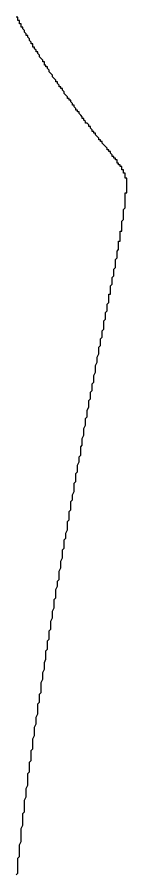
# Model space of a CAD drawing. Header units: millimetres. Extents: x 289 to 9778, y -894 to 6380.
# Drawn here: x 7138.7 to 7139.36, y -375.75 to -370.58 of the extents above; entities that cross this region are included whole.
import ezdxf

# ---------------------------------------------------------------- set-up
doc = ezdxf.new("R2010")
doc.units = ezdxf.units.MM

msp = doc.modelspace()

# ---------------------------------------------------------------- linework, layer by layer
msp.add_polyline3d([(7138.6901, -375.7525, 0), (7138.7001, -375.7425, 0), (7138.7001, -375.7325, 0), (7138.7001, -375.7125, 0), (7138.7001, -375.7025, 0), (7138.7001, -375.6825, 0), (7138.7001, -375.6725, 0), (7138.7001, -375.6525, 0), (7138.7101, -375.6425, 0), (7138.7101, -375.6225, 0), (7138.7101, -375.6125, 0), (7138.7101, -375.5925, 0), (7138.7101, -375.5825, 0), (7138.7101, -375.5725, 0), (7138.7201, -375.5525, 0), (7138.7201, -375.5425, 0), (7138.7201, -375.5225, 0), (7138.7201, -375.5125, 0), (7138.7201, -375.4925, 0), (7138.7201, -375.4825, 0), (7138.7201, -375.4725, 0), (7138.7301, -375.4525, 0), (7138.7301, -375.4425, 0), (7138.7301, -375.4225, 0), (7138.7301, -375.4125, 0), (7138.7301, -375.4025, 0), (7138.7301, -375.3825, 0), (7138.7401, -375.3725, 0), (7138.7401, -375.3525, 0), (7138.7401, -375.3425, 0), (7138.7401, -375.3325, 0), (7138.7401, -375.3125, 0), (7138.7401, -375.3025, 0), (7138.7501, -375.2825, 0), (7138.7501, -375.2725, 0), (7138.7501, -375.2525, 0), (7138.7501, -375.2425, 0), (7138.7501, -375.2325, 0), (7138.7601, -375.2125, 0), (7138.7601, -375.2025, 0), (7138.7601, -375.1825, 0), (7138.7601, -375.1725, 0), (7138.7601, -375.1625, 0), (7138.7601, -375.1425, 0), (7138.7701, -375.1325, 0), (7138.7701, -375.1125, 0), (7138.7701, -375.1025, 0), (7138.7701, -375.0925, 0), (7138.7701, -375.0725, 0), (7138.7801, -375.0625, 0), (7138.7801, -375.0425, 0), (7138.7801, -375.0325, 0), (7138.7801, -375.0125, 0), (7138.7801, -375.0025, 0), (7138.7901, -374.9925, 0), (7138.7901, -374.9725, 0), (7138.7901, -374.9625, 0), (7138.7901, -374.9425, 0), (7138.7901, -374.9325, 0), (7138.8001, -374.9125, 0), (7138.8001, -374.9025, 0), (7138.8001, -374.8825, 0), (7138.8001, -374.8725, 0), (7138.8001, -374.8625, 0), (7138.8101, -374.8425, 0), (7138.8101, -374.8325, 0), (7138.8101, -374.8125, 0), (7138.8101, -374.8025, 0), (7138.8201, -374.7825, 0), (7138.8201, -374.7725, 0), (7138.8201, -374.7525, 0), (7138.8201, -374.7425, 0), (7138.8201, -374.7225, 0), (7138.8301, -374.7125, 0), (7138.8301, -374.6925, 0), (7138.8301, -374.6825, 0), (7138.8301, -374.6625, 0), (7138.8401, -374.6525, 0), (7138.8401, -374.6325, 0), (7138.8401, -374.6225, 0), (7138.8401, -374.6025, 0), (7138.8401, -374.5925, 0), (7138.8501, -374.5725, 0), (7138.8501, -374.5625, 0), (7138.8501, -374.5425, 0), (7138.8501, -374.5325, 0), (7138.8601, -374.5125, 0), (7138.8601, -374.5025, 0), (7138.8601, -374.4825, 0), (7138.8601, -374.4725, 0), (7138.8701, -374.4525, 0), (7138.8701, -374.4425, 0), (7138.8701, -374.4225, 0), (7138.8701, -374.4025, 0), (7138.8801, -374.3925, 0), (7138.8801, -374.3725, 0), (7138.8801, -374.3625, 0), (7138.8801, -374.3425, 0), (7138.8901, -374.3325, 0), (7138.8901, -374.3125, 0), (7138.8901, -374.3025, 0), (7138.8901, -374.2825, 0), (7138.9001, -374.2725, 0), (7138.9001, -374.2525, 0), (7138.9001, -374.2325, 0), (7138.9001, -374.2225, 0), (7138.9101, -374.2025, 0), (7138.9101, -374.1925, 0), (7138.9101, -374.1725, 0), (7138.9101, -374.1625, 0), (7138.9201, -374.1425, 0), (7138.9201, -374.1225, 0), (7138.9201, -374.1125, 0), (7138.9201, -374.0925, 0), (7138.9301, -374.0825, 0), (7138.9301, -374.0625, 0), (7138.9301, -374.0525, 0), (7138.9301, -374.0325, 0), (7138.9401, -374.0125, 0), (7138.9401, -374.0025, 0), (7138.9401, -373.9825, 0), (7138.9501, -373.9725, 0), (7138.9501, -373.9525, 0), (7138.9501, -373.9425, 0), (7138.9501, -373.9225, 0), (7138.9601, -373.9025, 0), (7138.9601, -373.8925, 0), (7138.9601, -373.8725, 0), (7138.9601, -373.8625, 0), (7138.9701, -373.8425, 0), (7138.9701, -373.8325, 0), (7138.9701, -373.8125, 0), (7138.9701, -373.7925, 0), (7138.9801, -373.7825, 0), (7138.9801, -373.7625, 0), (7138.9801, -373.7525, 0), (7138.9801, -373.7325, 0), (7138.9901, -373.7225, 0), (7138.9901, -373.7025, 0), (7138.9901, -373.6925, 0), (7139.0001, -373.6725, 0), (7139.0001, -373.6525, 0), (7139.0001, -373.6425, 0), (7139.0001, -373.6225, 0), (7139.0101, -373.6125, 0), (7139.0101, -373.5925, 0), (7139.0101, -373.5825, 0), (7139.0101, -373.5625, 0), (7139.0201, -373.5525, 0), (7139.0201, -373.5325, 0), (7139.0201, -373.5225, 0), (7139.0201, -373.5025, 0), (7139.0301, -373.4925, 0), (7139.0301, -373.4725, 0), (7139.0301, -373.4625, 0), (7139.0401, -373.4425, 0), (7139.0401, -373.4225, 0), (7139.0401, -373.4125, 0), (7139.0401, -373.3925, 0), (7139.0501, -373.3825, 0), (7139.0501, -373.3625, 0), (7139.0501, -373.3525, 0), (7139.0501, -373.3325, 0), (7139.0601, -373.3225, 0), (7139.0601, -373.3125, 0), (7139.0601, -373.2925, 0), (7139.0601, -373.2825, 0), (7139.0701, -373.2625, 0), (7139.0701, -373.2525, 0), (7139.0701, -373.2325, 0), (7139.0801, -373.2225, 0), (7139.0801, -373.2025, 0), (7139.0801, -373.1925, 0), (7139.0801, -373.1725, 0), (7139.0901, -373.1625, 0), (7139.0901, -373.1425, 0), (7139.0901, -373.1325, 0), (7139.0901, -373.1225, 0), (7139.1001, -373.1025, 0), (7139.1001, -373.0925, 0), (7139.1001, -373.0725, 0), (7139.1001, -373.0625, 0), (7139.1101, -373.0425, 0), (7139.1101, -373.0325, 0), (7139.1101, -373.0225, 0), (7139.1101, -373.0025, 0), (7139.1201, -372.9925, 0), (7139.1201, -372.9825, 0), (7139.1201, -372.9625, 0), (7139.1201, -372.9525, 0), (7139.1301, -372.9325, 0), (7139.1301, -372.9225, 0), (7139.1301, -372.9125, 0), (7139.1301, -372.8925, 0), (7139.1401, -372.8825, 0), (7139.1401, -372.8725, 0), (7139.1401, -372.8525, 0), (7139.1401, -372.8425, 0), (7139.1501, -372.8325, 0), (7139.1501, -372.8125, 0), (7139.1501, -372.8025, 0), (7139.1501, -372.7925, 0), (7139.1601, -372.7825, 0), (7139.1601, -372.7625, 0), (7139.1601, -372.7525, 0), (7139.1601, -372.7425, 0), (7139.1701, -372.7225, 0), (7139.1701, -372.7125, 0), (7139.1701, -372.7025, 0), (7139.1701, -372.6925, 0), (7139.1701, -372.6825, 0), (7139.1801, -372.6625, 0), (7139.1801, -372.6525, 0), (7139.1801, -372.6425, 0), (7139.1801, -372.6325, 0), (7139.1901, -372.6125, 0), (7139.1901, -372.6025, 0), (7139.1901, -372.5925, 0), (7139.1901, -372.5825, 0), (7139.1901, -372.5725, 0), (7139.2001, -372.5625, 0), (7139.2001, -372.5525, 0), (7139.2001, -372.5325, 0), (7139.2001, -372.5225, 0), (7139.2101, -372.5125, 0), (7139.2101, -372.5025, 0), (7139.2101, -372.4925, 0), (7139.2101, -372.4825, 0), (7139.2101, -372.4725, 0), (7139.2201, -372.4625, 0), (7139.2201, -372.4525, 0), (7139.2201, -372.4325, 0), (7139.2201, -372.4225, 0), (7139.2201, -372.4125, 0), (7139.2301, -372.4025, 0), (7139.2301, -372.3925, 0), (7139.2301, -372.3825, 0), (7139.2301, -372.3725, 0), (7139.2301, -372.3625, 0), (7139.2401, -372.3525, 0), (7139.2401, -372.3425, 0), (7139.2401, -372.3325, 0), (7139.2401, -372.3225, 0), (7139.2401, -372.3125, 0), (7139.2501, -372.3025, 0), (7139.2501, -372.2925, 0), (7139.2501, -372.2825, 0), (7139.2501, -372.2725, 0), (7139.2501, -372.2625, 0), (7139.2501, -372.2525, 0), (7139.2601, -372.2525, 0), (7139.2601, -372.2425, 0), (7139.2601, -372.2325, 0), (7139.2601, -372.2225, 0), (7139.2601, -372.2125, 0), (7139.2601, -372.2025, 0), (7139.2701, -372.1925, 0), (7139.2701, -372.1825, 0), (7139.2701, -372.1725, 0), (7139.2701, -372.1625, 0), (7139.2701, -372.1625, 0), (7139.2701, -372.1525, 0), (7139.2801, -372.1425, 0), (7139.2801, -372.1325, 0), (7139.2801, -372.1225, 0), (7139.2801, -372.1125, 0), (7139.2801, -372.1125, 0), (7139.2801, -372.1025, 0), (7139.2901, -372.0925, 0), (7139.2901, -372.0825, 0), (7139.2901, -372.0725, 0), (7139.2901, -372.0625, 0), (7139.2901, -372.0625, 0), (7139.2901, -372.0525, 0), (7139.2901, -372.0425, 0), (7139.3001, -372.0325, 0), (7139.3001, -372.0325, 0), (7139.3001, -372.0225, 0), (7139.3001, -372.0125, 0), (7139.3001, -372.0025, 0), (7139.3001, -372.0025, 0), (7139.3001, -371.9925, 0), (7139.3101, -371.9825, 0), (7139.3101, -371.9725, 0), (7139.3101, -371.9725, 0), (7139.3101, -371.9625, 0), (7139.3101, -371.9525, 0), (7139.3101, -371.9525, 0), (7139.3101, -371.9425, 0), (7139.3101, -371.9325, 0), (7139.3201, -371.9325, 0), (7139.3201, -371.9225, 0), (7139.3201, -371.9125, 0), (7139.3201, -371.9125, 0), (7139.3201, -371.9025, 0), (7139.3201, -371.8925, 0), (7139.3201, -371.8925, 0), (7139.3201, -371.8825, 0), (7139.3201, -371.8725, 0), (7139.3301, -371.8725, 0), (7139.3301, -371.8625, 0), (7139.3301, -371.8625, 0), (7139.3301, -371.8525, 0), (7139.3301, -371.8425, 0), (7139.3301, -371.8425, 0), (7139.3301, -371.8325, 0), (7139.3301, -371.8325, 0), (7139.3301, -371.8225, 0), (7139.3301, -371.8225, 0), (7139.3301, -371.8125, 0), (7139.3401, -371.8025, 0), (7139.3401, -371.8025, 0), (7139.3401, -371.7925, 0), (7139.3401, -371.7925, 0), (7139.3401, -371.7825, 0), (7139.3401, -371.7825, 0), (7139.3401, -371.7725, 0), (7139.3401, -371.7725, 0), (7139.3401, -371.7625, 0), (7139.3401, -371.7625, 0), (7139.3401, -371.7525, 0), (7139.3401, -371.7525, 0), (7139.3401, -371.7425, 0), (7139.3401, -371.7425, 0), (7139.3501, -371.7325, 0), (7139.3501, -371.7325, 0), (7139.3501, -371.7225, 0), (7139.3501, -371.7225, 0), (7139.3501, -371.7125, 0), (7139.3501, -371.7125, 0), (7139.3501, -371.7125, 0), (7139.3501, -371.7025, 0), (7139.3501, -371.7025, 0), (7139.3501, -371.6925, 0), (7139.3501, -371.6925, 0), (7139.3501, -371.6825, 0), (7139.3501, -371.6825, 0), (7139.3501, -371.6825, 0), (7139.3501, -371.6725, 0), (7139.3501, -371.6725, 0), (7139.3501, -371.6725, 0), (7139.3501, -371.6625, 0), (7139.3501, -371.6625, 0), (7139.3501, -371.6525, 0), (7139.3501, -371.6525, 0), (7139.3501, -371.6525, 0), (7139.3501, -371.6425, 0), (7139.3601, -371.6425, 0), (7139.3601, -371.6425, 0), (7139.3601, -371.6325, 0), (7139.3601, -371.6325, 0), (7139.3601, -371.6325, 0), (7139.3601, -371.6225, 0), (7139.3601, -371.6225, 0), (7139.3601, -371.6225, 0), (7139.3601, -371.6225, 0), (7139.3601, -371.6125, 0), (7139.3601, -371.6125, 0), (7139.3601, -371.6125, 0), (7139.3601, -371.6025, 0), (7139.3601, -371.6025, 0), (7139.3601, -371.6025, 0), (7139.3601, -371.6025, 0), (7139.3601, -371.5925, 0), (7139.3601, -371.5925, 0), (7139.3601, -371.5925, 0), (7139.3601, -371.5925, 0), (7139.3601, -371.5825, 0), (7139.3601, -371.5825, 0), (7139.3601, -371.5825, 0), (7139.3601, -371.5825, 0), (7139.3601, -371.5825, 0), (7139.3601, -371.5725, 0), (7139.3601, -371.5725, 0), (7139.3601, -371.5725, 0), (7139.3601, -371.5725, 0), (7139.3601, -371.5725, 0), (7139.3601, -371.5625, 0), (7139.3601, -371.5625, 0), (7139.3601, -371.5625, 0), (7139.3601, -371.5625, 0), (7139.3601, -371.5625, 0), (7139.3601, -371.5625, 0), (7139.3601, -371.5525, 0), (7139.3601, -371.5525, 0), (7139.3601, -371.5525, 0), (7139.3601, -371.5525, 0), (7139.3501, -371.5525, 0), (7139.3501, -371.5525, 0), (7139.3501, -371.5525, 0), (7139.3501, -371.5525, 0), (7139.3501, -371.5425, 0), (7139.3501, -371.5425, 0), (7139.3501, -371.5425, 0), (7139.3501, -371.5425, 0), (7139.3501, -371.5425, 0), (7139.3501, -371.5425, 0), (7139.3501, -371.5425, 0), (7139.3501, -371.5425, 0), (7139.3501, -371.5425, 0), (7139.3501, -371.5425, 0), (7139.3501, -371.5325, 0), (7139.3501, -371.5325, 0), (7139.3501, -371.5325, 0), (7139.3501, -371.5325, 0), (7139.3501, -371.5325, 0), (7139.3501, -371.5325, 0), (7139.3501, -371.5325, 0), (7139.3501, -371.5325, 0), (7139.3501, -371.5325, 0), (7139.3501, -371.5325, 0), (7139.3501, -371.5325, 0), (7139.3501, -371.5225, 0), (7139.3501, -371.5225, 0), (7139.3501, -371.5225, 0), (7139.3501, -371.5225, 0), (7139.3501, -371.5225, 0), (7139.3501, -371.5225, 0), (7139.3501, -371.5225, 0), (7139.3501, -371.5225, 0), (7139.3401, -371.5225, 0), (7139.3401, -371.5225, 0), (7139.3401, -371.5125, 0), (7139.3401, -371.5125, 0), (7139.3401, -371.5125, 0), (7139.3401, -371.5125, 0), (7139.3401, -371.5125, 0), (7139.3401, -371.5125, 0), (7139.3401, -371.5125, 0), (7139.3401, -371.5125, 0), (7139.3401, -371.5125, 0), (7139.3401, -371.5025, 0), (7139.3401, -371.5025, 0), (7139.3401, -371.5025, 0), (7139.3401, -371.5025, 0), (7139.3401, -371.5025, 0), (7139.3301, -371.5025, 0), (7139.3301, -371.5025, 0), (7139.3301, -371.5025, 0), (7139.3301, -371.4925, 0), (7139.3301, -371.4925, 0), (7139.3301, -371.4925, 0), (7139.3301, -371.4925, 0), (7139.3301, -371.4925, 0), (7139.3301, -371.4925, 0), (7139.3301, -371.4825, 0), (7139.3201, -371.4825, 0), (7139.3201, -371.4825, 0), (7139.3201, -371.4825, 0), (7139.3201, -371.4825, 0), (7139.3201, -371.4825, 0), (7139.3201, -371.4725, 0), (7139.3201, -371.4725, 0), (7139.3201, -371.4725, 0), (7139.3101, -371.4725, 0), (7139.3101, -371.4725, 0), (7139.3101, -371.4625, 0), (7139.3101, -371.4625, 0), (7139.3101, -371.4625, 0), (7139.3101, -371.4625, 0), (7139.3001, -371.4625, 0), (7139.3001, -371.4525, 0), (7139.3001, -371.4525, 0), (7139.3001, -371.4525, 0), (7139.3001, -371.4525, 0), (7139.3001, -371.4425, 0), (7139.2901, -371.4425, 0), (7139.2901, -371.4425, 0), (7139.2901, -371.4425, 0), (7139.2901, -371.4325, 0), (7139.2901, -371.4325, 0), (7139.2801, -371.4325, 0), (7139.2801, -371.4325, 0), (7139.2801, -371.4225, 0), (7139.2801, -371.4225, 0), (7139.2801, -371.4225, 0), (7139.2701, -371.4225, 0), (7139.2701, -371.4125, 0), (7139.2701, -371.4125, 0), (7139.2701, -371.4125, 0), (7139.2601, -371.4025, 0), (7139.2601, -371.4025, 0), (7139.2601, -371.4025, 0), (7139.2601, -371.3925, 0), (7139.2501, -371.3925, 0), (7139.2501, -371.3925, 0), (7139.2501, -371.3825, 0), (7139.2501, -371.3825, 0), (7139.2401, -371.3825, 0), (7139.2401, -371.3725, 0), (7139.2401, -371.3725, 0), (7139.2401, -371.3725, 0), (7139.2301, -371.3625, 0), (7139.2301, -371.3625, 0), (7139.2301, -371.3625, 0), (7139.2201, -371.3525, 0), (7139.2201, -371.3525, 0), (7139.2201, -371.3525, 0), (7139.2101, -371.3425, 0), (7139.2101, -371.3425, 0), (7139.2101, -371.3425, 0), (7139.2101, -371.3325, 0), (7139.2001, -371.3325, 0), (7139.2001, -371.3225, 0), (7139.2001, -371.3225, 0), (7139.1901, -371.3225, 0), (7139.1901, -371.3125, 0), (7139.1901, -371.3125, 0), (7139.1801, -371.3025, 0), (7139.1801, -371.3025, 0), (7139.1801, -371.3025, 0), (7139.1701, -371.2925, 0), (7139.1701, -371.2925, 0), (7139.1701, -371.2825, 0), (7139.1601, -371.2825, 0), (7139.1601, -371.2725, 0), (7139.1601, -371.2725, 0), (7139.1501, -371.2725, 0), (7139.1501, -371.2625, 0), (7139.1501, -371.2625, 0), (7139.1401, -371.2525, 0), (7139.1401, -371.2525, 0), (7139.1401, -371.2425, 0), (7139.1301, -371.2425, 0), (7139.1301, -371.2325, 0), (7139.1301, -371.2325, 0), (7139.1201, -371.2225, 0), (7139.1201, -371.2225, 0), (7139.1101, -371.2225, 0), (7139.1101, -371.2125, 0), (7139.1101, -371.2125, 0), (7139.1001, -371.2025, 0), (7139.1001, -371.2025, 0), (7139.1001, -371.1925, 0), (7139.0901, -371.1925, 0), (7139.0901, -371.1825, 0), (7139.0901, -371.1825, 0), (7139.0801, -371.1725, 0), (7139.0801, -371.1725, 0), (7139.0701, -371.1625, 0), (7139.0701, -371.1625, 0), (7139.0701, -371.1525, 0), (7139.0601, -371.1525, 0), (7139.0601, -371.1425, 0), (7139.0501, -371.1425, 0), (7139.0501, -371.1325, 0), (7139.0501, -371.1325, 0), (7139.0401, -371.1225, 0), (7139.0401, -371.1225, 0), (7139.0401, -371.1125, 0), (7139.0301, -371.1125, 0), (7139.0301, -371.1025, 0), (7139.0201, -371.0925, 0), (7139.0201, -371.0925, 0), (7139.0201, -371.0825, 0), (7139.0101, -371.0825, 0), (7139.0101, -371.0725, 0), (7139.0001, -371.0725, 0), (7139.0001, -371.0625, 0), (7139.0001, -371.0625, 0), (7138.9901, -371.0525, 0), (7138.9901, -371.0525, 0), (7138.9801, -371.0425, 0), (7138.9801, -371.0425, 0), (7138.9801, -371.0325, 0), (7138.9701, -371.0225, 0), (7138.9701, -371.0225, 0), (7138.9701, -371.0125, 0), (7138.9601, -371.0125, 0), (7138.9601, -371.0025, 0), (7138.9501, -371.0025, 0), (7138.9501, -370.9925, 0), (7138.9501, -370.9925, 0), (7138.9401, -370.9825, 0), (7138.9401, -370.9725, 0), (7138.9301, -370.9725, 0), (7138.9301, -370.9625, 0), (7138.9301, -370.9625, 0), (7138.9201, -370.9525, 0), (7138.9201, -370.9525, 0), (7138.9101, -370.9425, 0), (7138.9101, -370.9325, 0), (7138.9101, -370.9325, 0), (7138.9001, -370.9225, 0), (7138.9001, -370.9225, 0), (7138.8901, -370.9125, 0), (7138.8901, -370.9125, 0), (7138.8901, -370.9025, 0), (7138.8801, -370.8925, 0), (7138.8801, -370.8925, 0), (7138.8801, -370.8825, 0), (7138.8701, -370.8825, 0), (7138.8701, -370.8725, 0), (7138.8601, -370.8725, 0), (7138.8601, -370.8625, 0), (7138.8601, -370.8525, 0), (7138.8501, -370.8525, 0), (7138.8501, -370.8425, 0), (7138.8501, -370.8425, 0), (7138.8401, -370.8325, 0), (7138.8401, -370.8325, 0), (7138.8301, -370.8225, 0), (7138.8301, -370.8125, 0), (7138.8301, -370.8125, 0), (7138.8201, -370.8025, 0), (7138.8201, -370.8025, 0), (7138.8201, -370.7925, 0), (7138.8101, -370.7925, 0), (7138.8101, -370.7825, 0), (7138.8001, -370.7725, 0), (7138.8001, -370.7725, 0), (7138.8001, -370.7625, 0), (7138.7901, -370.7625, 0), (7138.7901, -370.7525, 0), (7138.7901, -370.7425, 0), (7138.7801, -370.7425, 0), (7138.7801, -370.7325, 0), (7138.7801, -370.7325, 0), (7138.7701, -370.7225, 0), (7138.7701, -370.7225, 0), (7138.7701, -370.7125, 0), (7138.7601, -370.7025, 0), (7138.7601, -370.7025, 0), (7138.7601, -370.6925, 0), (7138.7501, -370.6925, 0), (7138.7501, -370.6825, 0), (7138.7501, -370.6825, 0), (7138.7401, -370.6725, 0), (7138.7401, -370.6625, 0), (7138.7401, -370.6625, 0), (7138.7301, -370.6525, 0), (7138.7301, -370.6525, 0), (7138.7301, -370.6425, 0), (7138.7201, -370.6425, 0), (7138.7201, -370.6325, 0), (7138.7201, -370.6225, 0), (7138.7101, -370.6225, 0), (7138.7101, -370.6125, 0), (7138.7101, -370.6125, 0), (7138.7101, -370.6025, 0), (7138.7001, -370.6025, 0), (7138.7001, -370.5925, 0), (7138.7001, -370.5825, 0), (7138.6901, -370.5825, 0)])

doc.saveas('drawing.dxf')
